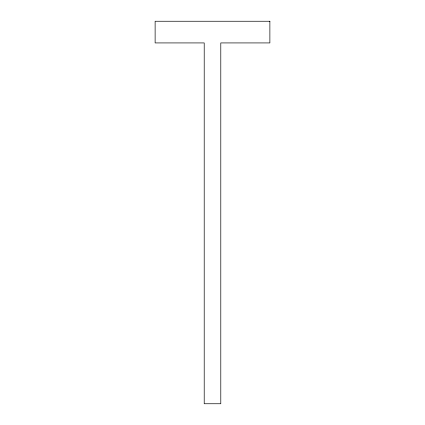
<?xml version="1.0" encoding="UTF-8"?>
<svg xmlns="http://www.w3.org/2000/svg" width="425" height="425" viewBox="0 0 425 425"><rect width="100%" height="100%" fill="white"/><g stroke="black" fill="none" stroke-linecap="round" stroke-linejoin="round"><path stroke-width="0.64" d="M269.875 21.25L155.125 21.25L155.125 42.925L204.212 42.925L204.212 403.75L220.788 403.75L220.788 42.925L269.875 42.925L269.875 21.25"/></g></svg>
